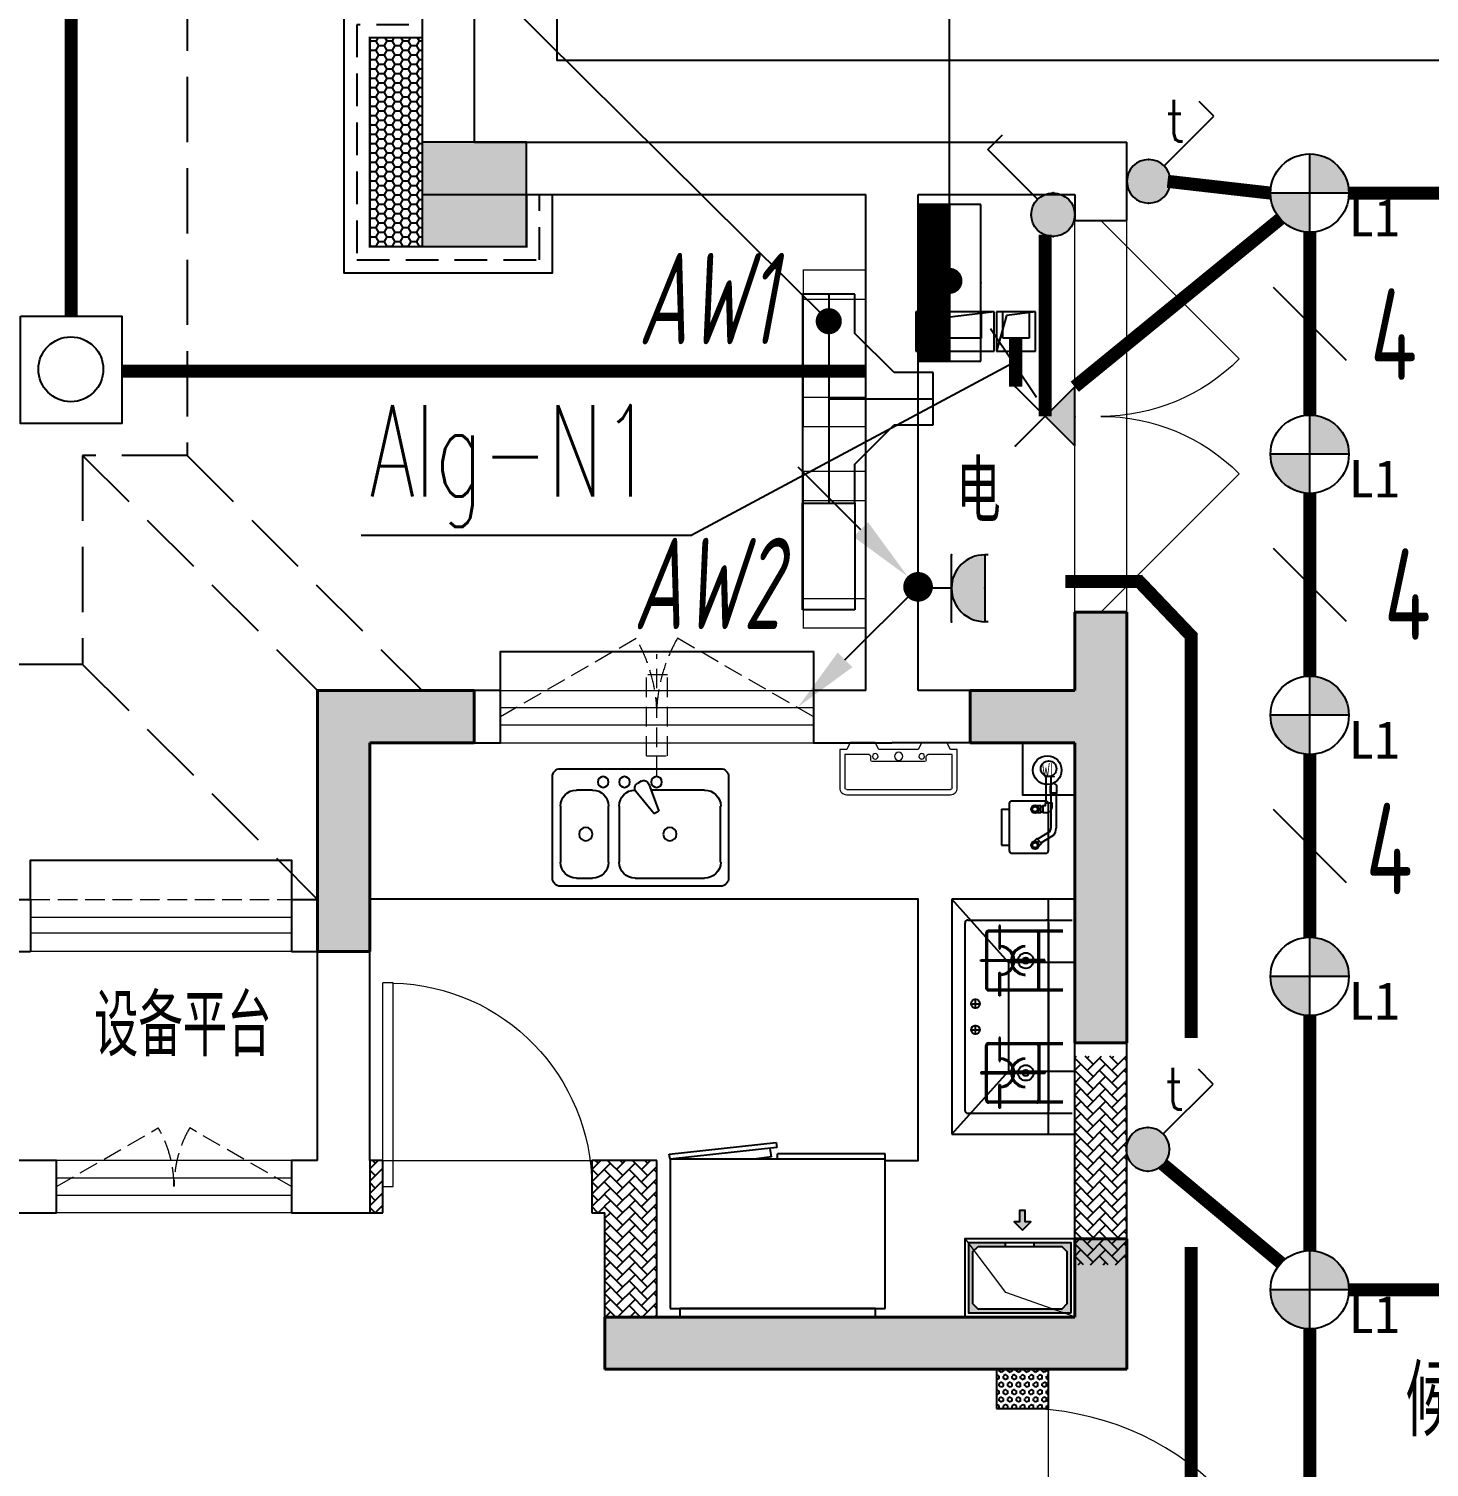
# Model space of a CAD drawing. Extents: x 3753737 to 4713801, y -857380 to 24339.
# Drawn here: x 4047907 to 4053271, y -704885 to -699376 of the extents above; entities that cross this region are included whole.
import ezdxf
from ezdxf.enums import TextEntityAlignment as Align

# ---------------------------------------------------------------- set-up
doc = ezdxf.new("R2010")
doc.units = 0
doc.header["$LTSCALE"] = 1000
doc.header["$MEASUREMENT"] = 0
doc.linetypes.add('DASH', pattern=[0.35, 0.25, -0.1])
doc.linetypes.add('HIDDEN', pattern=[0.375, 0.25, -0.125])
doc.layers.get('0').update_dxf_attribs({"linetype": 'CONTINUOUS'})
for name, color, linetype in [('!!DIM-动力', 7, 'CONTINUOUS'), ('!!电气', 1, 'CONTINUOUS'), ('A-标注', 1, 'CONTINUOUS'), ('AH-FURNITURE', 1, 'CONTINUOUS'), ('CABLETRAY', 4, 'CONTINUOUS'), ('CABLETRAY_DOTE', 5, 'CONTINUOUS'), ('DIM-照明', 7, 'CONTINUOUS'), ('E-天花灯具', 92, 'CONTINUOUS'), ('E-天花辅助2', 54, 'CONTINUOUS'), ('EQUIP-插座', 3, 'CONTINUOUS'), ('EQUIP-照明', 3, 'CONTINUOUS'), ('EQUIP-箱柜', 3, 'CONTINUOUS'), ('IP-bath&kitchen-JOHNSON', 4, 'CONTINUOUS'), ('LVTRY', 252, 'CONTINUOUS'), ('LWIRE', 4, 'CONTINUOUS'), ('TEL_TEXT', 7, 'CONTINUOUS'), ('VPIPE-中水', 122, 'CONTINUOUS'), ('WALL', 252, 'CONTINUOUS'), ('WIRE-动力', 7, 'CONTINUOUS'), ('WIRE-照明', 2, 'CONTINUOUS'), ('保温', 6, 'CONTINUOUS'), ('卫生间', 6, 'CONTINUOUS'), ('建筑-排气道', 252, 'CONTINUOUS'), ('看线', 185, 'CONTINUOUS'), ('立面-看线', 251, 'CONTINUOUS'), ('设备', 253, 'CONTINUOUS')]:
    doc.layers.add(name, color=color, linetype=linetype)
for name, color, linetype, lineweight in [('COLUMN', 252, 'CONTINUOUS', 40), ('PUB_HATCH', 8, 'CONTINUOUS', 9), ('PUB_TEXT', 7, 'CONTINUOUS', 20), ('WINDOW', 146, 'CONTINUOUS', 20), ('平面-栏杆', 56, 'CONTINUOUS', 15), ('平面-看线', 252, 'CONTINUOUS', 15), ('平面-空调室内机', 176, 'CONTINUOUS', 9), ('平面-空调预留孔', 252, 'CONTINUOUS', 15), ('立面-洞口示意', 252, 'CONTINUOUS', 13)]:
    doc.layers.add(name, color=color, linetype=linetype, lineweight=lineweight)
doc.styles.add('_TCH_LABEL', font='COMPLEX', dxfattribs={"bigfont": 'GBCBIG'})
doc.styles.add('_TEL_DIM', font='SIMPLEX', dxfattribs={"width": 0.8, "height": 3.5, "bigfont": 'HZTXT'})
doc.styles.add('DIM_FONT', font='SIMPLEX', dxfattribs={"width": 0.7, "bigfont": 'GBCBIG'})
doc.styles.add('HZTXT', font='gbeitc.shx', dxfattribs={"width": 0.8, "height": 400, "bigfont": 'hztxt.shx'})
doc.styles.get("Standard").update_dxf_attribs({"font": 'gbenor.shx', "bigfont": 'gbcbig.shx'})
doc.styles.add('黑体', font='simhei.ttf')
doc.linetypes.add('LED', pattern='A,0.5,-0.2,["LED",Standard,S=0.2,R=0,X=-0.2,Y=-0.1],-0.2', length=0.9)
pattern_1 = [(45, (0, 0), (0, 47.4157523), [100.584, -33.528]), (135, (23.708, 23.708), (3e-15, 47.4157523), [100.584, -33.528])]

# ---------------------------------------------------------------- blocks, each defined once
blk = doc.blocks.new('A$C148B7D8E')
at = {"layer": '卫生间', "color": 252, "linetype": 'DASH'}
for p, q in [((7300, 10800), (8200, 9900)), ((7700, 10800), (8600, 9900)), ((7300, 10000), (8200, 9100))]:
    blk.add_line(p, q, dxfattribs=at)
blk.add_lwpolyline([(16100, 14000), (16100, 15400), (7700, 15400), (7700, 10800), (7300, 10800), (7300, 10000), (900, 10000), (900, 9000), (-900, 9000), (-900, -900), (1750, -900), (1750, -2100), (23450, -2100), (23450, -900), (25100, -900)], dxfattribs=at)
blk = doc.blocks.new('rtyg7uyhg')
at = {"layer": 'LVTRY'}
for p, q in [((193590.3, 45458.1), (193590.3, 45069.5)), ((194234.6, 45488.8), (193621, 45488.8)), ((194265.3, 45069.5), (194265.3, 45458.1)), ((193682.3, 45407), (193887.8, 45407)), ((193896.4, 45429.9), (193857.6, 45326.3)), ((193875.3, 45316), (193945.6, 45401.5)), ((193925.8, 45440.4), (193940.1, 45432.2)), ((194111.9, 45407), (194173.3, 45407)), ((193621, 45130.8), (193621, 45345.6)), ((194009.6, 45345.6), (194009.6, 45130.8)), ((194050.5, 45130.8), (194050.5, 45345.6)), ((194234.6, 45345.6), (194234.6, 45130.8)), ((193857.6, 45326.3), (193875.3, 45316)), ((193948.3, 45069.5), (193682.3, 45069.5)), ((194173.3, 45069.5), (194111.9, 45069.5)), ((193621, 45038.8), (194234.6, 45038.8))]:
    blk.add_line(p, q, dxfattribs=at)
for centre, radius in [((193866.4, 45437.7), 20.5), ((193989.2, 45437.7), 20.5), ((194071, 45437.7), 20.5), ((193815.3, 45238.2), 25.6), ((194137.5, 45238.2), 25.6)]:
    blk.add_circle(centre, radius, dxfattribs=at)
for centre, radius, start, end in [((193621, 45458.1), 30.7, 90, 180), ((194234.6, 45458.1), 30.7, 360, 90), ((193682.3, 45345.6), 61.4, 90, 180), ((193915.6, 45422.7), 20.5, 60, 159.4623), ((193929.8, 45414.5), 20.5, 320.5377, 60), ((193948.3, 45345.6), 61.4, 360, 90), ((194111.9, 45345.6), 61.4, 90, 180), ((194173.3, 45345.6), 61.4, 360, 90), ((193682.3, 45130.8), 61.4, 180, 270), ((193948.3, 45130.8), 61.4, 270, 360), ((194111.9, 45130.8), 61.4, 180, 270), ((194173.3, 45130.8), 61.4, 270, 360), ((193621, 45069.5), 30.7, 180, 270), ((194234.6, 45069.5), 30.7, 270, 360)]:
    blk.add_arc(centre, radius, start, end, dxfattribs=at)
at = {"layer": 'LVTRY', "style": 'DIM_FONT', "width": 0.8, "flags": 9}
for tag in ['YSIZE', 'XSIZE']:
    blk.add_attdef(tag, (193927.8, 45487.8), '', height=0.5, rotation=90, dxfattribs=at)
blk = doc.blocks.new('A$C60D053AF')
at = {"layer": 'AH-FURNITURE', "color": 8}
for p, q in [((232.5, -90), (128.3, -90)), ((232.5, -110), (128.3, -110)), ((192.5, -71), (327.6, -71)), ((192.5, -91), (327.6, -91)), ((341.7, -96.9), (370, -143.2)), ((355.9, -82.7), (384.2, -129)), ((245, -129.5), (245, -122.5)), ((265, -129.5), (265, -122.5)), ((255, -281), (255, -251)), ((393, -281), (393, -251)), ((255, -281), (393, -281))]:
    blk.add_line(p, q, dxfattribs=at)
for points in [[(170, -68, 1), (170, -94), (192.5, -94), (192.5, -68)], [(234, -251), (414, -251, 0.414214), (424, -241), (424, -111, 0.414214), (414, -101), (234, -101, 0.414214), (224, -111), (224, -241, 0.414214)], [(268, -122.5), (268, -107, 0.414214), (248, -87), (232.5, -87), (232.5, -113), (242, -113), (242, -122.5)], [(242, -152, 1), (268, -152), (268, -129.5), (242, -129.5)], [(383.8, -161.2, 1), (402.2, -142.8), (386.3, -126.9), (367.9, -145.3)]]:
    blk.add_lwpolyline(points, format="xyb", close=True, dxfattribs=at)
for centre, radius in [((100, -100), 30), ((255, -152), 15), ((255, -152), 10), ((393, -152), 15), ((393, -152), 10)]:
    blk.add_circle(centre, radius, dxfattribs=at)
for radius in [40, 20]:
    blk.add_arc((327.6, -111), radius, 45, 90, dxfattribs=at)
blk = doc.blocks.new('A-Kitchen-7')
at = {"layer": 'LVTRY'}
for p, q in [((-518.7, 779.7), (-7.2, 834.3)), ((-7.2, 834.3), (-3.6, 810.6)), ((-515, 756), (-518.7, 779.7)), ((-3.6, 810.6), (-515, 756)), ((-485.6, 760.5), (-484.9, 756)), ((-29.1, 767), (-112.1, 756)), ((-29.1, 767), (-35.2, 806.4)), ((515, 780), (0, 780)), ((0, 756), (0, 780)), ((515, 756), (515, 780)), ((515, 756), (-515, 756)), ((-515, 756), (-515, 40)), ((515, 40), (515, 756)), ((-515, 40), (515, 40))]:
    blk.add_line(p, q, dxfattribs=at)
blk.add_lwpolyline([(-468.9, 40), (-468.9, 0), (468.9, 0), (468.9, 40)], close=True, dxfattribs=at)
blk = doc.blocks.new('FRSDFDGDGDRGDR')
at = {"layer": '平面-空调预留孔', "color": 252}
for p, q in [((699612.3, 775044), (699612.3, 775441.2)), ((699618.9, 775447.8), (699746.3, 775447.8)), ((699746.3, 775447.8), (699746.3, 775355.4)), ((699719.9, 775342.2), (699719.9, 775143)), ((699726.5, 775348.8), (699739.7, 775348.8)), ((699726.5, 775136.4), (699739.7, 775136.4)), ((699746.3, 775129.8), (699746.3, 775037.4)), ((699746.3, 775037.4), (699618.9, 775037.4))]:
    blk.add_line(p, q, dxfattribs=at)
blk.add_lwpolyline([(699766.1, 775166.7), (699792.5, 775153.5), (699792.5, 775057.2), (699766.1, 775044), (699766.1, 775017.6), (699618.9, 775017.6, -0.414214), (699592.5, 775044), (699592.5, 775441.2, -0.414214), (699618.9, 775467.6), (699766.1, 775467.6), (699766.1, 775441.2), (699792.5, 775428), (699792.5, 775331.6), (699766.1, 775318.4)], format="xyb", close=True, dxfattribs=at)
for centre, radius in [((699739.7, 775331.6), 10.6), ((699739.7, 775243.2), 15.8), ((699739.7, 775153.5), 10.6)]:
    blk.add_circle(centre, radius, dxfattribs=at)
for centre, start, end in [((699618.9, 775441.2), 90, 180), ((699739.7, 775355.4), 270, 360), ((699726.5, 775342.2), 90, 180), ((699726.5, 775143), 180, 270), ((699739.7, 775129.8), 0, 90), ((699618.9, 775044), 180, 270)]:
    blk.add_arc(centre, 6.6, start, end, dxfattribs=at)
blk = doc.blocks.new('*U136')
h = blk.add_hatch(color=5)
h.set_gradient(color1=(0, 0, 255), rotation=180, tint=1)
h.paths.add_polyline_path([(0, 0), (-6.35, -6.35), (-6.35, -2.159), (-15, -2.159), (-15, 2.159), (-6.35, 2.159), (-6.35, 6.35)])
at = {"color": 0, "linetype": 'Continuous'}
blk.add_lwpolyline([(0, 0), (-6.35, -6.35), (-6.35, -2.159), (-15, -2.159), (-15, 2.159), (-6.35, 2.159), (-6.35, 6.35)], close=True, dxfattribs=at)
blk = doc.blocks.new('GDGDRGDRGRD')
at = {"layer": 'PUB_HATCH'}
blk.add_hatch(color=252, dxfattribs=at).paths.add_polyline_path([(430319.8, 370173.6), (430319.8, 370443.6), (430179.8, 370443.6), (430179.8, 370428.6), (430284.8, 370428.6), (430304.8, 370408.6), (430304.8, 370208.6), (430284.8, 370188.6), (429964.8, 370188.6), (429944.8, 370208.6), (429944.8, 370408.6), (429964.8, 370428.6), (430069.8, 370428.6), (430069.8, 370443.6), (429929.8, 370443.6), (429929.8, 370173.6)])
at = {"layer": 'LVTRY', "color": 251}
for p, q in [((430080.5, 371515.4), (429864.6, 371758.3)), ((430334.8, 371758.3), (429864.6, 371758.3)), ((429864.6, 371758.3), (429864.6, 370858.3)), ((430234.8, 370858.3), (430234.8, 371758.3)), ((430334.8, 371515.4), (430080.5, 371515.4)), ((430080.5, 371515.4), (430080.5, 371100.3)), ((429864.6, 370858.3), (430080.5, 371100.3)), ((430080.5, 371100.3), (430334.8, 371100.3)), ((429864.6, 370858.3), (430334.8, 370858.3))]:
    blk.add_line(p, q, dxfattribs=at)
at = {"layer": 'LVTRY'}
for p, q in [((429914.8, 370948.3), (429914.8, 371668.3)), ((429924.8, 371678.3), (430324.8, 371678.3)), ((430045.1, 371658.3), (430045.1, 371568.3)), ((430049.6, 371658.3), (430045.1, 371658.3)), ((430049.6, 371568.3), (430049.6, 371658.3)), ((430234.8, 371668.3), (430234.8, 370948.3)), ((429994.8, 371628.3), (429994.8, 371418.3)), ((429999.8, 371628.3), (429999.8, 371418.3)), ((430289.8, 371638.3), (430004.8, 371638.3)), ((430289.8, 371633.3), (430004.8, 371633.3)), ((430194.8, 371418.3), (430194.8, 371628.3)), ((430199.8, 371418.3), (430199.8, 371628.3)), ((430045.1, 371568.3), (430049.6, 371568.3)), ((429974.8, 371525.6), (430102.3, 371525.6)), ((429974.8, 371521.1), (429974.8, 371525.6)), ((430102.3, 371521.1), (429974.8, 371521.1)), ((430219.8, 371525.6), (430092.3, 371525.6)), ((430092.3, 371525.6), (430092.3, 371521.1)), ((430092.3, 371521.1), (430219.8, 371521.1)), ((430102.3, 371525.6), (430102.3, 371521.1)), ((430219.8, 371521.1), (430219.8, 371525.6)), ((430234.8, 371100.3), (430234.8, 371515.4)), ((430045.1, 371388.3), (430045.1, 371478.3)), ((430045.1, 371478.3), (430049.6, 371478.3)), ((430049.6, 371478.3), (430049.6, 371388.3)), ((429954.8, 371338.9), (429954.8, 371377.7)), ((430004.8, 371413.3), (430289.8, 371413.3)), ((430004.8, 371408.3), (430289.8, 371408.3)), ((430049.6, 371388.3), (430045.1, 371388.3)), ((429935.4, 371358.3), (429974.2, 371358.3)), ((429954.8, 371238.9), (429954.8, 371277.7)), ((429935.4, 371258.3), (429974.2, 371258.3)), ((430004.8, 371208.3), (430289.8, 371208.3)), ((430045.1, 371228.3), (430045.1, 371138.3)), ((430049.6, 371228.3), (430045.1, 371228.3)), ((430049.6, 371138.3), (430049.6, 371228.3)), ((429994.8, 370988.3), (429994.8, 371198.3)), ((429999.8, 370988.3), (429999.8, 371198.3)), ((430004.8, 371203.3), (430289.8, 371203.3)), ((430194.8, 371198.3), (430194.8, 370988.3)), ((430199.8, 371198.3), (430199.8, 370988.3)), ((430102.3, 371095.6), (429974.8, 371095.6)), ((429974.8, 371095.6), (429974.8, 371091.1)), ((430045.1, 371138.3), (430049.6, 371138.3)), ((430092.3, 371091.1), (430092.3, 371095.6)), ((430092.3, 371095.6), (430219.8, 371095.6)), ((430102.3, 371091.1), (430102.3, 371095.6)), ((430219.8, 371095.6), (430219.8, 371091.1)), ((429974.8, 371091.1), (430102.3, 371091.1)), ((430045.1, 370958.3), (430045.1, 371048.3)), ((430045.1, 371048.3), (430049.6, 371048.3)), ((430049.6, 371048.3), (430049.6, 370958.3)), ((430219.8, 371091.1), (430092.3, 371091.1)), ((430324.8, 370938.3), (429924.8, 370938.3)), ((430289.8, 370983.3), (430004.8, 370983.3)), ((430289.8, 370978.3), (430004.8, 370978.3)), ((430049.6, 370958.3), (430045.1, 370958.3))]:
    blk.add_line(p, q, dxfattribs=at)
at = {"layer": 'LVTRY', "color": 252}
for p, q in [((430069.8, 370428.6), (430069.8, 370443.6)), ((430179.8, 370428.6), (430179.8, 370443.6))]:
    blk.add_line(p, q, dxfattribs=at)
at = {"layer": 'LVTRY'}
blk.add_lwpolyline([(429608.8, 370758.3), (429734.8, 370758.3), (429734.8, 371758.3), (427634.8, 371758.3)], dxfattribs=at)
at = {"layer": 'LVTRY', "color": 252}
for points in [[(430334.8, 370158.6), (429914.8, 370158.6), (429914.8, 370458.6), (430334.8, 370458.6)], [(430319.8, 370173.6), (429929.8, 370173.6), (429929.8, 370443.6), (430319.8, 370443.6)], [(429964.8, 370428.6), (430284.8, 370428.6), (430304.8, 370408.6), (430304.8, 370208.6), (430284.8, 370188.6), (429964.8, 370188.6), (429944.8, 370208.6), (429944.8, 370408.6), (429964.8, 370428.6)]]:
    blk.add_lwpolyline(points, close=True, dxfattribs=at)
at = {"layer": 'LVTRY'}
for centre, radius in [((430147.3, 371523.3), 29.7), ((430147.3, 371523.3), 11.7), ((429954.8, 371358.3), 17), ((429954.8, 371258.3), 17), ((430147.3, 371093.3), 29.7), ((430147.3, 371093.3), 11.7)]:
    blk.add_circle(centre, radius, dxfattribs=at)
for centre, radius, start, end in [((429924.8, 371668.3), 10, 90, 180), ((430224.8, 371668.3), 10, 0, 90), ((430004.8, 371628.3), 10, 90, 180), ((430004.8, 371628.3), 5, 90, 180), ((430189.8, 371628.3), 10, 0, 90), ((430189.8, 371628.3), 5, 0, 90), ((430047.3, 371523.3), 56.7, 2.2742, 87.7258), ((430047.3, 371523.3), 52.2, 2.4704, 87.5296), ((430147.3, 371523.3), 56.7, 92.2742, 177.7258), ((430147.3, 371523.3), 52.2, 92.4704, 177.5296), ((430047.3, 371523.3), 56.7, 272.2742, 357.7258), ((430047.3, 371523.3), 52.2, 272.4704, 357.5296), ((430147.3, 371523.3), 56.7, 182.2742, 267.7258), ((430147.3, 371523.3), 52.2, 182.4704, 267.5296), ((430004.8, 371418.3), 10, 180, 270), ((430004.8, 371418.3), 5, 180, 270), ((430189.8, 371418.3), 5, 270, 0), ((430189.8, 371418.3), 10, 270, 0), ((430004.8, 371198.3), 10, 90, 180), ((430189.8, 371198.3), 10, 0, 90), ((430004.8, 371198.3), 5, 90, 180), ((430047.3, 371093.3), 56.7, 2.2742, 87.7258), ((430147.3, 371093.3), 56.7, 92.2742, 177.7258), ((430189.8, 371198.3), 5, 0, 90), ((430047.3, 371093.3), 52.2, 2.4704, 87.5296), ((430147.3, 371093.3), 52.2, 92.4704, 177.5296), ((430047.3, 371093.3), 56.7, 272.2742, 357.7258), ((430047.3, 371093.3), 52.2, 272.4704, 357.5296), ((430147.3, 371093.3), 56.7, 182.2742, 267.7258), ((430147.3, 371093.3), 52.2, 182.4704, 267.5296), ((430004.8, 370988.3), 10, 180, 270), ((430004.8, 370988.3), 5, 180, 270), ((430189.8, 370988.3), 5, 270, 0), ((430189.8, 370988.3), 10, 270, 0), ((429924.8, 370948.3), 10, 180, 270), ((430224.8, 370948.3), 10, 270, 0)]:
    blk.add_arc(centre, radius, start, end, dxfattribs=at)
at = {"layer": '立面-洞口示意', "color": 252}
blk.add_lwpolyline([(430334.8, 370158.6), (430071.3, 370252.5), (429914.8, 370458.6)], dxfattribs=at)
at = {"xscale": -1, "rotation": 270}
blk.add_blockref('FRSDFDGDGDRGDR', (-345582.7, -327434.2), dxfattribs=at)
at = {"xscale": -1}
blk.add_blockref('rtyg7uyhg', (622599.6, 326769.5), dxfattribs=at)
at = {"rotation": 270}
blk.add_blockref('A$C60D053AF', (430334.8, 372358.3), dxfattribs=at)
at = {"layer": 'LVTRY', "color": 1, "extrusion": (0, 0, -1), "xscale": -0.7999999999883585, "yscale": 0.7999999999883585, "zscale": -0.7999999999883585}
blk.add_blockref('A-Kitchen-7', (-429196.8, 370158.6), dxfattribs=at)
at = {"layer": '建筑-排气道', "xscale": -5, "yscale": 5, "zscale": 5, "rotation": 90}
blk.add_blockref('*U136', (430134.7, 370490.9), dxfattribs=at)
blk = doc.blocks.new('GFDGFSDFGD')
at = {"layer": 'PUB_HATCH'}
for points in [[(431616.6, 374623.7), (431616.6, 373473.7), (431816.6, 373473.7), (431816.6, 375123.7), (431616.6, 375123.7), (431616.6, 374823.7), (431216.6, 374823.7), (431216.6, 374623.7)], [(429316.5, 374823.7), (428716.6, 374823.7), (428716.6, 373823.7), (428916.6, 373823.7), (428916.6, 374623.7), (429316.5, 374623.7)], [(429816.4, 372423.2), (429816.6, 372224), (431816.6, 372224), (431816.6, 372724), (431616.6, 372724), (431616.6, 372424), (430016.6, 372424)]]:
    blk.add_hatch(color=256, dxfattribs=at).paths.add_polyline_path(points)
at = {"layer": 'COLUMN', "color": 252}
for p, q in [((431816.6, 375123.7), (431616.6, 375123.7)), ((431616.6, 375123.7), (431616.6, 374823.7)), ((431816.6, 373473.7), (431816.6, 375123.7)), ((429316.5, 374823.7), (428716.6, 374823.7)), ((428716.6, 374823.7), (428716.6, 373823.7)), ((429316.5, 374623.7), (429316.5, 374823.7)), ((431616.6, 374823.7), (431216.6, 374823.7)), ((431216.6, 374823.7), (431216.6, 374623.7)), ((428916.6, 373823.7), (428916.6, 374623.7)), ((428916.6, 374623.7), (429316.5, 374623.7)), ((431216.6, 374623.7), (431616.6, 374623.7)), ((431616.6, 374623.7), (431616.6, 373473.7)), ((428716.6, 373823.7), (428916.6, 373823.7)), ((431616.6, 373473.7), (431816.6, 373473.7)), ((431816.6, 372724), (431616.6, 372724)), ((431616.6, 372724), (431616.6, 372424)), ((431816.6, 372224), (431816.6, 372724)), ((430016.6, 372424), (429816.4, 372423.2)), ((429816.4, 372423.2), (429816.6, 372224)), ((431616.6, 372424), (430016.6, 372424)), ((429816.6, 372224), (431816.6, 372224))]:
    blk.add_line(p, q, dxfattribs=at)
blk = doc.blocks.new('GDFGDGRD')
at = {"layer": '保温', "linetype": 'ByBlock', "ltscale": 10}
h = blk.add_hatch(dxfattribs=at)
h.set_pattern_fill('AR-HBONE', color=251, scale=55)
h.set_pattern_definition(pattern_1)
h.paths.add_polyline_path([(431616.6, 372623.9), (431816.6, 372623.9), (431816.7, 373423.7), (431616.7, 373423.7)])
h = blk.add_hatch(dxfattribs=at)
h.set_pattern_fill('AR-HBONE', color=251, scale=55)
h.set_pattern_definition(pattern_1)
h.paths.add_polyline_path([(428966.6, 372823.7), (428966.6, 373023.7), (428916.6, 373023.7), (428916.6, 372823.7)])
h = blk.add_hatch(dxfattribs=at)
h.set_pattern_fill('AR-HBONE', color=251, scale=55)
h.set_pattern_definition(pattern_1)
h.paths.add_polyline_path([(429816.6, 372823.7), (429816.6, 373023.7), (429766.6, 373023.7), (429766.6, 372823.7)])
h = blk.add_hatch(dxfattribs=at)
h.set_pattern_fill('AR-HBONE', color=251, scale=55)
h.set_pattern_definition(pattern_1)
h.paths.add_polyline_path([(430017.8, 372423.6), (430016.6, 373023.7), (429816.6, 373023.7), (429817.8, 372423.6)])
at = {"layer": '保温', "linetype": 'Continuous', "ltscale": 10}
h = blk.add_hatch(dxfattribs=at)
h.set_pattern_fill('HEX', color=251, scale=10, angle=90, style=0)
h.set_pattern_definition([(90, (0, 0), (-16.49778, 1e-15), [9.525, -19.05]), (210, (0, 0), (8.24889, -14.2874966), [9.525, -19.05]), (150, (6e-16, 9.525), (-8.24889, -14.2874966), [9.525, -19.05])])
h.paths.add_polyline_path([(431316.6, 372073.7), (431516.6, 372073.7), (431516.7, 372223.7), (431316.7, 372223.7)])
at = {"layer": '保温', "color": 251, "linetype": 'ByBlock', "ltscale": 10}
blk.add_line((428916.6, 373023.7), (428916.6, 372823.7), dxfattribs=at)
blk = doc.blocks.new('dongkong')
at = {"layer": '平面-空调预留孔', "color": 8, "linetype": 'HIDDEN', "ltscale": 0.3}
for p, q in [((-603796, 210899.9), (-603796, 210431.5)), ((-603836, 210821), (-603836, 210510.8)), ((-603836, 210821), (-603756, 210821)), ((-603756, 210821), (-603756, 210510.8))]:
    blk.add_line(p, q, dxfattribs=at)
blk.add_lwpolyline([(-603756, 210510.8), (-603836, 210510.8)], dxfattribs=at)
blk = doc.blocks.new('A$C028C60F5')
at = {"color": 252}
blk.add_lwpolyline([(400, 0), (0, 0), (0, -400), (400, -400)], close=True, dxfattribs=at)
at = {"layer": 'PUB_HATCH', "color": 252}
blk.add_solid([(0, -400), (400, -400), (0, 0), (400, 0)], dxfattribs=at)
blk = doc.blocks.new('A$C3EFA6995')
blk.add_blockref('A$C028C60F5', (9700, -2400))
blk = doc.blocks.new('$DorLib2D$00000001')
for p, q in [((0.45, 0.975), (0.5, 0.975)), ((0.45, 0), (0.45, 0.975)), ((0.5, 0), (0.5, 0.975)), ((0.5, 0), (0.45, 0))]:
    blk.add_line(p, q)
at = {"lineweight": 13}
blk.add_arc((0.475, 0), 0.975, 91.4693, 180, dxfattribs=at)
blk = doc.blocks.new('$WINLIB2D$00000001')
at = {"color": 0}
for points in [[(-0.5, 0.5), (-0.5, -0.5)], [(-0.5, 0.5), (0.5, 0.5)], [(0.5, -0.5), (0.5, 0.5)], [(0.5, 0.1667), (-0.5, 0.1667)], [(0.5, -0.1667), (-0.5, -0.1667)], [(-0.5, -0.5), (0.5, -0.5)]]:
    blk.add_lwpolyline(points, dxfattribs=at)
blk = doc.blocks.new('$DorLib2D$00000116')
at = {"color": 0}
for p, q in [((-0.5, 0), (-0.1464, 0.3536)), ((0.5, 0), (0.1464, 0.3536))]:
    blk.add_line(p, q, dxfattribs=at)
for centre, start, end in [((-0.5, 0), 0, 45), ((0.5, 0), 135, 180)]:
    blk.add_arc(centre, 0.5, start, end, dxfattribs=at)
blk = doc.blocks.new('A$C5F341E43')
at = {"layer": '立面-看线'}
h = blk.add_hatch(dxfattribs=at)
h.set_pattern_fill('HONEY', color=252, scale=13)
h.set_pattern_definition([(0, (-420616.579, -519516.725), (30.95625, 17.872595), [20.6375, -41.275]), (120, (-420616.579, -519516.725), (-30.9562463, 17.8726014), [20.6375, -41.275]), (60, (-420616.579, -519516.725), (3.7e-06, 35.7451964), [-41.275, 20.6375])])
h.paths.add_polyline_path([(8500, 12900), (8500, 12900), (8500, 13500), (8300.6, 13500), (8300.6, 12700), (8500, 12700)])
at = {"color": 252, "const_width": 8}
blk.add_lwpolyline([(8500, 13500), (8300, 13500), (8300, 12700), (8900, 12700), (8900, 12900)], dxfattribs=at)
at = {"layer": 'IP-bath&kitchen-JOHNSON', "color": 252}
blk.add_lwpolyline([(10800, 10800), (10800, 10600), (11000, 10600)], dxfattribs=at)
at = {"layer": 'VPIPE-中水', "color": 252, "linetype": 'Continuous'}
blk.add_circle((10894.8, 10695), 55, dxfattribs=at)
at = {"layer": 'WALL', "color": 252}
for p, q in [((8500, 15600), (8500, 12900)), ((8700, 15400), (8700, 13100)), ((8700, 13100), (10300, 13100)), ((10300, 13100), (11200, 13100)), ((11200, 12800), (11200, 13100)), ((8500, 12900), (10200, 12900)), ((10200, 11000), (10200, 12900)), ((10400, 11000), (10400, 12900)), ((10400, 12900), (11000, 12900)), ((11000, 12900), (11000, 12800)), ((11000, 12800), (11200, 12800)), ((11200, 11300), (11000, 11300)), ((11000, 11300), (11000, 11000)), ((11200, 10900), (11200, 11300)), ((8100, 10200), (8100, 11000)), ((8800, 11000), (8100, 11000)), ((8800, 10800), (8800, 11000)), ((10200, 11000), (10000, 11000)), ((10000, 11000), (10000, 10800)), ((11000, 11000), (10400, 11000)), ((11200, 8500), (11200, 10900)), ((8300, 10100), (8300, 10800)), ((8300, 10800), (8800, 10800)), ((10000, 10800), (10300, 10800)), ((11000, 10800), (10300, 10800)), ((11000, 8600), (11000, 10800)), ((6400, 10200), (7000, 10200)), ((7000, 10200), (7000, 10000)), ((8000, 10200), (8100, 10200)), ((8000, 10200), (8000, 10000)), ((8300, 9200), (8300, 10100)), ((6600, 10000), (7000, 10000)), ((8000, 10000), (8100, 10000)), ((8100, 9200), (8100, 10000)), ((7100, 9200), (6500, 9200)), ((7100, 9000), (7100, 9200)), ((8100, 9200), (8000, 9200)), ((8000, 9200), (8000, 9000)), ((8350, 9200), (8300, 9200)), ((8350, 9000), (8350, 9200)), ((9400, 9200), (9150, 9200)), ((9150, 9200), (9150, 9000)), ((9400, 8600), (9400, 9200)), ((6600, 9000), (7100, 9000)), ((8000, 9000), (8200, 9000)), ((8200, 9000), (8350, 9000)), ((9150, 9000), (9200, 9000)), ((9200, 8400), (9200, 9000)), ((10800, 8600), (9400, 8600)), ((11000, 8600), (10800, 8600)), ((11200, 8400), (11200, 8500)), ((10700, 8400), (9200, 8400)), ((10700, 8400), (10700, 8250)), ((10900, 8250), (10900, 8400)), ((11000, 8400), (10900, 8400)), ((11000, 8400), (11000, 8400)), ((11000, 8400), (11200, 8400)), ((10700, 8250), (10900, 8250))]:
    blk.add_line(p, q, dxfattribs=at)
at = {"layer": 'WINDOW', "color": 252}
for p, q in [((11000, 11300), (11000, 12800)), ((11200, 11300), (11200, 12800)), ((8350, 9200), (9150, 9200)), ((10900, 7150), (10900, 8250))]:
    blk.add_line(p, q, dxfattribs=at)
at = {"layer": 'WINDOW', "color": 252, "linetype": 'DASH', "ltscale": 0.3}
for points in [[(8800, 10900), (9319.6, 11200, -0.131652), (9400, 10900)], [(9998.1, 10900), (9478.5, 11200, 0.131652), (9398.1, 10900)], [(7100, 9100), (7489.8, 9324.9, -0.131605), (7550, 9100)], [(8000, 9100), (7610.2, 9324.9, 0.131605), (7550, 9100)]]:
    blk.add_lwpolyline(points, format="xyb", dxfattribs=at)
at = {"layer": '平面-栏杆', "color": 252}
for points in [[(8000, 10130.1), (7000, 10130.3)], [(8000, 10070.1), (7000, 10070.3)]]:
    blk.add_lwpolyline(points, dxfattribs=at)
at = {"layer": '平面-看线', "color": 252, "linetype": 'DASH', "ltscale": 0.3}
blk.add_lwpolyline([(7000, 10200), (8000, 10200)], dxfattribs=at)
at = {"layer": '平面-看线', "color": 252}
blk.add_lwpolyline([(8000, 10000), (7000, 10000)], dxfattribs=at)
at = {"layer": '看线', "color": 252}
blk.add_lwpolyline([(9300.3, 15600), (9300.3, 15900), (8200.3, 15900), (8200.3, 14800), (8400, 14800), (8400, 13600), (8200, 13600), (8200, 12600), (9000, 12600), (9000, 12900)], dxfattribs=at)
at = {"layer": '看线', "color": 252, "linetype": 'HIDDEN', "ltscale": 0.5}
blk.add_lwpolyline([(9250.3, 15600), (9250.3, 15850), (8250.3, 15850), (8250.3, 14850), (8450, 14850), (8450, 13550), (8250, 13550), (8250, 12650), (8950, 12650), (8950, 12900)], dxfattribs=at)
at = {"layer": '看线', "color": 252, "ltscale": 0.5}
for points in [[(8800, 11000), (8800, 11150), (10000, 11150), (10000, 11000)], [(7000, 10200), (7000, 10350), (8000, 10350), (8000, 10200)]]:
    blk.add_lwpolyline(points, dxfattribs=at)
at = {"color": 252}
for name, p in [('A$C148B7D8E', (-100, 1100)), ('A$C3EFA6995', (-1200, 15500)), ('GFDGFSDFGD', (-420616.6, -363823.7)), ('GDGDRGDRGRD', (-419334.8, -361557.7)), ('GDFGDGRD', (-420616.6, -363823.7))]:
    blk.add_blockref(name, p, dxfattribs=at)
at = {"layer": 'WINDOW', "color": 252}
for name, p, xscale, yscale, zscale, rotation in [('$DorLib2D$00000116', (11100, 12050), 1500, -1500, 1500, 89.9999999902481), ('$WINLIB2D$00000001', (9400, 10900), -1200, 200, -1200, 179.9999999963346), ('$DorLib2D$00000001', (8750, 9100), -800, 800, -800, 6.06372912622234e-10), ('$WINLIB2D$00000001', (7550, 9100), -900, -200, -900, 2.464015854641344e-09), ('$DorLib2D$00000001', (10800, 7700), -1100, -1100, -1100, 90.00000000947153)]:
    blk.add_blockref(name, p, dxfattribs=dict(at, xscale=xscale, yscale=yscale, zscale=zscale, rotation=rotation))
at = {"layer": '平面-空调室内机', "color": 252, "ltscale": 0.3, "xscale": -1, "rotation": 180}
blk.add_blockref('dongkong', (613196, 221570.8), dxfattribs=at)
at = {"layer": 'PUB_TEXT', "color": 252}
for s, height, p in [('电', 236.3, (10546.2, 11644.8)), ('设备平台', 236.31, (7243.4, 9599)), ('候梯厅', 270.07, (12266.3, 8144.4))]:
    blk.add_text(s, height=height, dxfattribs=at).set_placement(p)
at = {"layer": 'PUB_TEXT', "color": 252, "width": 0.6}
blk.add_text('WL', height=56, dxfattribs=at).set_placement((10873.8, 10667))
blk = doc.blocks.new('dfgdsgsdg')
at = {"layer": '!!DIM-动力'}
blk.add_lwpolyline([(1783912.6, 547079.1), (1784299.9, 547079.1), (1784299.9, 546667.8), (1783912.6, 546667.8)], close=True, dxfattribs=at)
blk.add_circle((1784105.1, 546875.3), 124.2, dxfattribs=at)
blk = doc.blocks.new('*X9')
at = {"color": 0}
for p, q in [((-250, 32.8), (-182.8, 100)), ((-250, 68.2), (-218.2, 100)), ((-247.5, 0), (-147.5, 100)), ((-212.1, 0), (-112.1, 100)), ((-176.8, 0), (-76.8, 100)), ((-141.4, 0), (-41.4, 100)), ((-106.1, 0), (-6.1, 100)), ((-70.7, 0), (29.3, 100)), ((-35.4, 0), (64.6, 100)), ((0, 0), (100, 100)), ((35.4, 0), (135.4, 100)), ((70.7, 0), (170.7, 100)), ((106.1, 0), (206.1, 100)), ((141.4, 0), (241.4, 100)), ((176.8, 0), (250, 73.2)), ((212.1, 0), (250, 37.9)), ((247.5, 0), (250, 2.5))]:
    blk.add_line(p, q, dxfattribs=at)
blk = doc.blocks.new('$equip$00001414')
for p, q in [((0.75, 0.6), (-0.75, 0.6)), ((-0.75, 0.6), (-0.75, 0)), ((0.75, 0), (0.75, 0.6)), ((-0.75, 0.3), (0.75, 0.3)), ((-0.75, 0), (0.75, 0))]:
    blk.add_line(p, q)
at = {"const_width": 0.3}
blk.add_lwpolyline([(-0.75, 0.15), (0.75, 0.15)], dxfattribs=at)
for p in [(0, 0.6), (-0.75, 0.3), (0.75, 0.3), (0, 0)]:
    blk.add_point(p)
at = {"xscale": 0.00300000000061118, "yscale": 0.00300000000061118, "zscale": 0.00300000000061118}
blk.add_blockref('*X9', (0, 0), dxfattribs=at)
at = {"style": '_TCH_LABEL', "flags": 9}
blk.add_attdef('A', (0, 0), '', height=0.00002, dxfattribs=at)
blk = doc.blocks.new('A$C341176C1')
at = {"layer": '设备', "color": 3, "const_width": 5}
blk.add_lwpolyline([(-240, -200), (0, -200), (0, -800), (-240, -800)], close=True, dxfattribs=at)
for points in [[(-240, -312.3), (0, -312.3)], [(-240, -687.7), (0, -687.7)]]:
    blk.add_lwpolyline(points, dxfattribs=at)
blk = doc.blocks.new('$equip$00001154')
for p, q in [((0, 0.283), (0, -0.283)), ((0, 0.283), (0.566, -0.283)), ((0.566, 0.283), (0, -0.283))]:
    blk.add_line(p, q)
for p in [(0.566, 0.283), (0, 0.004), (0.283, 0), (0.566, -0.283)]:
    blk.add_point(p)
blk.add_solid([(0, -0.283), (0.283, 0), (0, 0.283)])
at = {"layer": 'TEL_TEXT', "style": '_TEL_DIM', "flags": 1}
blk.add_attdef('A', text='', height=0.00002, dxfattribs=at).set_placement((0, 0), align=Align.MIDDLE_CENTER)
blk = doc.blocks.new('$equip$00001237')
for p, q in [((-0.5, 1.05), (-0.5, 1)), ((-0.5, 1), (0.5, 1)), ((0.5, 1.05), (0.5, 1)), ((0.5, 0.5), (-0.5, 0.5)), ((0, 0.5), (0, 0))]:
    blk.add_line(p, q)
blk.add_arc((0, 1), 0.5, 180, 0)
for p in [(0, 1), (-0.5, 0.5), (0.5, 0.5), (0, 0)]:
    blk.add_point(p)
for points in [[(0.433, 0.75), (-0.433, 0.75), (0.5, 1), (-0.5, 1)], [(0.25, 0.567), (-0.25, 0.567), (0.433, 0.75), (-0.433, 0.75)], [(0, 0.5), (0, 0.5), (0.25, 0.567), (-0.25, 0.567)]]:
    blk.add_solid(points)
at = {"flags": 9}
blk.add_attdef('A', (0, 0), '', height=0.00002, dxfattribs=at)
blk = doc.blocks.new('$equip$00001962')
for p, q in [((0.147, 0.356), (0.625, 0.833)), ((0.625, 0.833), (0.766, 0.692))]:
    blk.add_line(p, q)
blk.add_circle((0, 0.208), 0.208)
for p in [(0, 0.417), (-0.208, 0.208), (0.208, 0.208), (0, 0)]:
    blk.add_point(p)
for points in [[(0, 0.417), (0, 0.417), (-0.104, 0.389), (0.104, 0.389)], [(-0.18, 0.313), (0.18, 0.313), (-0.208, 0.208), (0.208, 0.208)], [(-0.104, 0.389), (0.104, 0.389), (-0.18, 0.313), (0.18, 0.313)], [(-0.18, 0.104), (0.18, 0.104), (-0.208, 0.208), (0.208, 0.208)], [(-0.104, 0.028), (0.104, 0.028), (-0.18, 0.104), (0.18, 0.104)], [(0, 0), (0, 0), (-0.104, 0.028), (0.104, 0.028)]]:
    blk.add_solid(points)
at = {"layer": 'TEL_TEXT', "style": '_TEL_DIM', "flags": 1}
blk.add_attdef('A', text='', height=0.00002, dxfattribs=at).set_placement((0, 0), align=Align.MIDDLE_CENTER)
blk = doc.blocks.new('A$C04F44ECC')
at = {"layer": '!!电气'}
for p, q in [((0, 0), (-300, 0)), ((-300, 0), (-300, -300)), ((-250, -200), (-250, 0)), ((0, 0), (-223, -27)), ((-50, 0), (-50, -200)), ((0, -300), (0, 0)), ((-223, -27), (-300, -300)), ((-50, -200), (-250, -200)), ((-300, -300), (0, -300))]:
    blk.add_line(p, q, dxfattribs=at)
blk = doc.blocks.new('$TelecSys$00000078')
for p, q in [((1.15, 1.15), (0.55, 0.55)), ((0.104, 0.104), (0.104, 0.104)), ((-0.104, -0.104), (-0.104, -0.104))]:
    blk.add_line(p, q)
at = {"const_width": 0.142}
blk.add_lwpolyline([(-0.071, 0, 1), (0.071, 0, 1)], format="xyb", close=True, dxfattribs=at)
blk.add_solid([(0.62, 0.48), (0.48, 0.62), (0.1, 0.1)])
at = {"width": 0.8, "flags": 9}
blk.add_attdef('A', (0, 0), '', height=0.00002, dxfattribs=at)
blk = doc.blocks.new('$TelecSys$00000080')
for p, q in [((-0.7, -0.7), (0, 0)), ((0.104, 0.104), (0.104, 0.104)), ((-0.104, -0.104), (-0.104, -0.104))]:
    blk.add_line(p, q)
at = {"const_width": 0.142}
blk.add_lwpolyline([(0.071, 0, 1), (-0.071, 0, 1)], format="xyb", close=True, dxfattribs=at)
blk.add_solid([(-0.63, -0.77), (-0.77, -0.63), (-1.15, -1.15)])
at = {"width": 0.8, "flags": 9}
blk.add_attdef('A', (0, 0), '', height=0.00002, rotation=180, dxfattribs=at)
blk = doc.blocks.new('A$C0A82355E')
at = {"layer": '!!电气'}
for p, q in [((0, 300), (-150, 300)), ((-150, 300), (-150, 0)), ((-26.9, 223.3), (-150, 300)), ((0, 0), (0, 300)), ((-100, 50), (-100, 250)), ((-100, 250), (0, 250)), ((0, 0), (-26.9, 223.3)), ((-150, 0), (0, 0)), ((0, 50), (-100, 50))]:
    blk.add_line(p, q, dxfattribs=at)
blk = doc.blocks.new('DFADS')
at = {"layer": 'A-标注'}
h = blk.add_hatch(color=251, dxfattribs=at)
h.paths.add_polyline_path([(3405.6, 358.33), (3411.6, 358.33, 0.414214), (3405.6, 364.33)])
h.paths.add_polyline_path([(3399.6, 358.33, 0.414214), (3405.6, 352.33), (3405.6, 358.33)])
at = {"layer": 'A-标注', "color": 92}
for p, q in [((3405.6, 352.33), (3405.6, 364.33)), ((3411.6, 358.33), (3399.6, 358.33))]:
    blk.add_line(p, q, dxfattribs=at)
blk.add_circle((3405.6, 358.33), 6, dxfattribs=at)
at = {"layer": 'A-标注', "color": 3, "style": '黑体'}
blk.add_text('L1', height=5.76, dxfattribs=at).set_placement((3411.58, 351.7))
blk = doc.blocks.new('$equip$00001822')
for p, q in [((0.147, 0.356), (0.625, 0.833)), ((0.625, 0.833), (0.766, 0.692))]:
    blk.add_line(p, q)
blk.add_circle((0, 0.208), 0.208)
for p in [(0, 0.417), (-0.208, 0.208), (0.208, 0.208), (-0.015, 0.001)]:
    blk.add_point(p)
for points in [[(0, 0.417), (0, 0.417), (-0.104, 0.389), (0.104, 0.389)], [(-0.18, 0.313), (0.18, 0.313), (-0.208, 0.208), (0.208, 0.208)], [(-0.104, 0.389), (0.104, 0.389), (-0.18, 0.313), (0.18, 0.313)], [(-0.18, 0.104), (0.18, 0.104), (-0.208, 0.208), (0.208, 0.208)], [(-0.104, 0.028), (0.104, 0.028), (-0.18, 0.104), (0.18, 0.104)], [(0, 0), (0, 0), (-0.104, 0.028), (0.104, 0.028)]]:
    blk.add_solid(points)
at = {"color": 7, "style": '_TEL_DIM'}
blk.add_attdef('$TEXT$', text='', height=0.4, dxfattribs=at).set_placement((0.581, 0.465), align=Align.MIDDLE_CENTER)
at = {"color": 7, "style": '_TEL_DIM', "flags": 1}
blk.add_attdef('A', text='', height=0.00002, dxfattribs=at).set_placement((0, 0), align=Align.MIDDLE_CENTER)
blk = doc.blocks.new('$TelecSys$00000095')
blk.add_line((0.4, 0.4), (-0.4, -0.4))
at = {"width": 0.8}
blk.add_attdef('N', text='', height=1, dxfattribs=at).set_placement((-0.017, 1.056), align=Align.MIDDLE)

msp = doc.modelspace()

# ---------------------------------------------------------------- linework, layer by layer
at = {"layer": '!!电气', "color": 1}
msp.add_line((4050971.3, -700495.8), (4048156.7, -697702.6), dxfattribs=at)
at = {"layer": '!!电气'}
msp.add_line((4051433.4, -700348.6), (4051433.4, -699327.2), dxfattribs=at)
at = {"layer": 'CABLETRAY'}
for p, q in [((4050871.3, -700392.9), (4050871.3, -701192.9)), ((4051071.3, -700392.9), (4050871.3, -700392.9)), ((4051071.3, -700542.9), (4051071.3, -700392.9)), ((4051221.3, -700692.9), (4051071.3, -700542.9)), ((4051371.3, -700692.9), (4051221.3, -700692.9)), ((4051371.3, -700892.9), (4051371.3, -700692.9)), ((4051071.3, -701042.9), (4051221.3, -700892.9)), ((4051221.3, -700892.9), (4051371.3, -700892.9)), ((4051071.3, -701192.9), (4051071.3, -701042.9)), ((4050871.3, -701192.9), (4051071.3, -701192.9)), ((4050871.3, -701601), (4050871.3, -701192.9)), ((4050871.3, -701192.9), (4051071.3, -701192.9)), ((4051071.3, -701192.9), (4051071.3, -701601)), ((4051071.3, -701601), (4050871.3, -701601))]:
    msp.add_line(p, q, dxfattribs=at)
at = {"layer": 'CABLETRAY_DOTE'}
for p, q in [((4050971.3, -700392.9), (4050971.3, -701192.9)), ((4050971.3, -700792.9), (4051371.3, -700792.9))]:
    msp.add_line(p, q, dxfattribs=at)
at = {"layer": 'DIM-照明', "color": 4}
msp.add_line((4051590.7, -700524.2), (4051766.8, -700787), dxfattribs=at)
at = {"layer": 'DIM-照明', "const_width": 50}
for points in [[(4051458.4, -700341.4, -1), (4051408.4, -700341.4, -1)], [(4050996.3, -700495.8, -1), (4050946.3, -700495.8, -1)]]:
    msp.add_lwpolyline(points, format="xyb", close=True, dxfattribs=at)
at = {"layer": 'DIM-照明', "color": 4}
for points in [[(4051678.8, -700655.6), (4050446.4, -701314.7)], [(4049180.5, -701314.7), (4050446.4, -701314.7)]]:
    msp.add_lwpolyline(points, dxfattribs=at)
at = {"layer": 'E-天花辅助2', "color": 6, "linetype": 'LED', "ltscale": 0.3}
msp.add_lwpolyline([(4049928.7, -697825.2), (4055497.8, -697825.2), (4055500.3, -699497.6), (4049931.3, -699497.6)], close=True, dxfattribs=at)
at = {"layer": 'WIRE-动力', "color": 6, "linetype": 'Continuous', "const_width": 50}
for points in [[(4048069.5, -700476.1), (4048069.5, -694218.9)], [(4051113.4, -700687.2), (4048263.2, -700687.2)]]:
    msp.add_lwpolyline(points, dxfattribs=at)
at = {"layer": 'WIRE-动力', "color": 6, "const_width": 50}
for points in [[(4051877.1, -701492.5), (4052160.2, -701492.5), (4052359.4, -701701.3), (4052359.4, -703240.7)], [(4052359.4, -704041.1), (4052359.4, -705588.6)]]:
    msp.add_lwpolyline(points, dxfattribs=at)
at = {"layer": 'WIRE-照明', "color": 2, "linetype": 'Continuous', "const_width": 50}
for points in [[(4052268.9, -699960.2), (4052663.4, -700005.2)], [(4051913.4, -700747), (4052700.6, -700104)], [(4052813.4, -700855.2), (4052813.4, -700155.2)], [(4051687.2, -700747), (4051687.2, -700560.2)], [(4052813.4, -701855.2), (4052813.4, -701155.2)], [(4052813.4, -702855.2), (4052813.4, -702155.2)], [(4052813.4, -704055.5), (4052813.4, -703155.2)], [(4052250.4, -703724.3), (4052703.9, -704103)], [(4052963.4, -704205.5), (4053863.4, -704205.5)], [(4052813.4, -705060.5), (4052813.4, -704355.5)]]:
    msp.add_lwpolyline(points, dxfattribs=at)
at = {"layer": 'WIRE-照明', "color": 2, "const_width": 50}
msp.add_lwpolyline([(4052963.4, -700005.2), (4053863.4, -700005.2)], dxfattribs=at)
at = {"layer": 'WIRE-照明', "linetype": 'Continuous', "const_width": 50}
for points in [[(4051800.2, -700860.1), (4051800.2, -700164.6)], [(4051800.2, -700773.5), (4051800.2, -700764.3)]]:
    msp.add_lwpolyline(points, dxfattribs=at)

# ---------------------------------------------------------------- block references
at = {"layer": '!!DIM-动力', "rotation": 0.001736889965600356}
msp.add_blockref('dfgdsgsdg', (2263979.8, -1247609.3), dxfattribs=at)
at = {"layer": '!!电气'}
msp.add_blockref('A$C5F341E43', (4040913.4, -712910.2), dxfattribs=at)
at = {"layer": '!!电气', "color": 2, "rotation": 90}
msp.add_blockref('A$C0A82355E', (4051605.4, -700460.2), dxfattribs=at)
for p in [(4051113.4, -700100), (4051113.4, -700870.6)]:
    msp.add_blockref('A$C341176C1', p)
at = {"xscale": 0.5, "yscale": 0.5, "zscale": 0.5}
msp.add_blockref('A$C04F44ECC', (4051763.4, -700460.2), dxfattribs=at)
at = {"layer": 'DIM-照明', "color": 2}
ref = msp.add_blockref('$TelecSys$00000095', (4052813.4, -700505.2), dxfattribs=dict(at, xscale=350, yscale=350, zscale=350, rotation=90.00000000003813))
ref.add_attrib('N', '4', dxfattribs={"layer": '0', "color": 7, "height": 350, "width": 0.8}).set_placement((4053135, -700545.3), align=Align.MIDDLE)
ref = msp.add_blockref('$TelecSys$00000095', (4052813.4, -701505.2), dxfattribs=dict(at, xscale=350, yscale=350, zscale=350, rotation=90))
ref.add_attrib('N', '4', dxfattribs={"layer": '0', "color": 7, "height": 350, "width": 0.8}).set_placement((4053187.9, -701541), align=Align.MIDDLE)
ref = msp.add_blockref('$TelecSys$00000095', (4052813.4, -702505.2), dxfattribs=dict(at, xscale=350, yscale=350, zscale=350, rotation=90))
ref.add_attrib('N', '4', dxfattribs={"layer": '0', "color": 7, "height": 350, "width": 0.8}).set_placement((4053118, -702515.5), align=Align.MIDDLE)
at = {"layer": 'E-天花灯具', "xscale": 25.0000479811577, "yscale": 25.0000479811577, "zscale": 25.0000479811577}
for p in [(3967673.2, -708963.4), (3967673.2, -709963.4), (3967673.2, -710963.4), (3967673.2, -711963.4), (3967673.2, -713163.6)]:
    msp.add_blockref('DFADS', p, dxfattribs=at)
at = {"layer": 'EQUIP-插座', "color": 2, "xscale": 256, "yscale": 256, "zscale": 256, "rotation": 270.0000000494923}
msp.add_blockref('$equip$00001237', (4051313.4, -701518.6), dxfattribs=at)
at = {"layer": 'EQUIP-照明', "color": 2}
ref = msp.add_blockref('$equip$00001822', (4052113.4, -699960.2), dxfattribs=dict(at, xscale=-400, yscale=400, zscale=400, rotation=269.9999999902546))
ref.add_attrib('$TEXT$', 't', dxfattribs={"layer": '0', "color": 7, "height": 160, "style": '_TEL_DIM'}).set_placement((4052299.3, -699727.9), align=Align.MIDDLE_CENTER)
at = {"layer": 'EQUIP-照明', "xscale": 400, "yscale": 400, "zscale": 400}
for name, p, rotation in [('$equip$00001962', (4051913.4, -700087.9), 89.99999999025464), ('$equip$00001154', (4051913.4, -700860.2), 180.0000000022976)]:
    msp.add_blockref(name, p, dxfattribs=dict(at, rotation=rotation))
at = {"layer": 'EQUIP-照明', "color": 2}
ref = msp.add_blockref('$equip$00001822', (4052110.1, -703667.3), dxfattribs=dict(at, xscale=-400, yscale=400, zscale=400, rotation=269.9999999902495))
ref.add_attrib('$TEXT$', 't', dxfattribs={"layer": '0', "color": 7, "height": 160, "style": '_TEL_DIM'}).set_placement((4052296, -703435.1), align=Align.MIDDLE_CENTER)
at = {"layer": 'EQUIP-箱柜', "xscale": 400, "yscale": 400, "zscale": 400, "rotation": 270.0000000388692}
msp.add_blockref('$equip$00001414', (4051313.4, -700348.6), dxfattribs=at)
at = {"layer": 'LWIRE', "color": 2, "yscale": 400, "zscale": 400}
for name, xscale in [('$TelecSys$00000078', -400), ('$TelecSys$00000080', 400)]:
    msp.add_blockref(name, (4051313.4, -701513.2), dxfattribs=dict(at, xscale=xscale))

# ---------------------------------------------------------------- texts
at = {"layer": 'DIM-照明', "color": 7}
for s, style, width, p in [('AW1', 'HZTXT', 0.7, (4050241.5, -700584.1)), ('Alg-N1', '_TEL_DIM', 0.64, (4049213.4, -701167.2)), ('AW2', 'HZTXT', 0.7, (4050222.6, -701675.2))]:
    msp.add_text(s, height=350, dxfattribs=dict(at, style=style, width=width)).set_placement(p)

doc.saveas('drawing.dxf')
